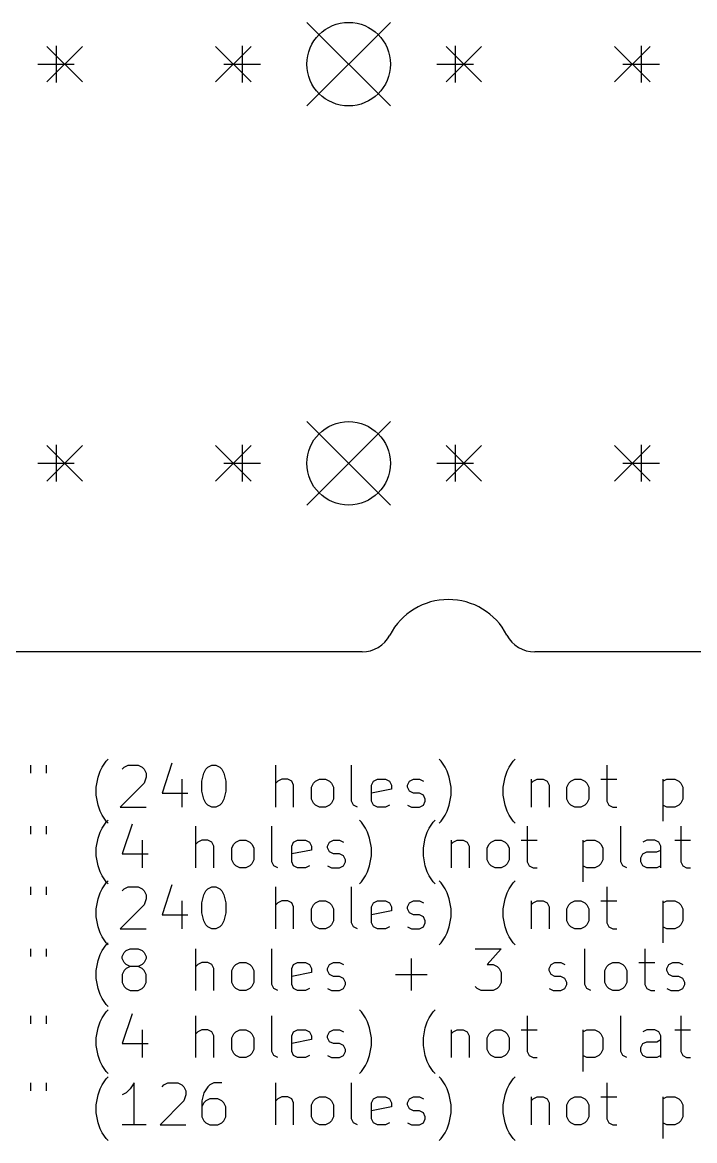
# Model space of a CAD drawing. Extents: x 8 to 296, y -173 to -55.
# Drawn here: x 41.6 to 73.7, y -172.8 to -119.5 of the extents above; entities that cross this region are included whole.
import ezdxf

# ---------------------------------------------------------------- set-up
doc = ezdxf.new("R2010")
doc.units = 0
doc.layers.add('BLACK', color=7, linetype='CONTINUOUS')

msp = doc.modelspace()

# ---------------------------------------------------------------- linework, layer by layer
at = {"layer": 'BLACK', "linetype": 'CONTINUOUS'}
for p, q in [((55.1561, -119.45), (59.1439, -123.438)), ((59.1439, -119.45), (55.1561, -123.438)), ((55.1561, -119.45), (59.1439, -123.438)), ((59.1439, -119.45), (55.1561, -123.438)), ((42.75, -120.594), (44.45, -122.294)), ((44.45, -120.594), (42.75, -122.294)), ((42.75, -120.594), (44.45, -122.294)), ((44.45, -120.594), (42.75, -122.294)), ((43.18, -120.569), (43.18, -122.319)), ((43.18, -120.569), (43.18, -122.319)), ((50.8, -120.594), (52.5, -122.294)), ((52.5, -120.594), (50.8, -122.294)), ((50.8, -120.594), (52.5, -122.294)), ((52.5, -120.594), (50.8, -122.294)), ((52.07, -120.569), (52.07, -122.319)), ((52.07, -120.569), (52.07, -122.319)), ((61.8, -120.594), (63.5, -122.294)), ((63.5, -120.594), (61.8, -122.294)), ((61.8, -120.594), (63.5, -122.294)), ((63.5, -120.594), (61.8, -122.294)), ((62.23, -120.569), (62.23, -122.319)), ((62.23, -120.569), (62.23, -122.319)), ((69.8501, -120.594), (71.5501, -122.294)), ((71.5501, -120.594), (69.8501, -122.294)), ((69.8501, -120.594), (71.5501, -122.294)), ((71.5501, -120.594), (69.8501, -122.294)), ((71.1201, -120.569), (71.1201, -122.319)), ((71.1201, -120.569), (71.1201, -122.319)), ((42.305, -121.444), (44.055, -121.444)), ((42.305, -121.444), (44.055, -121.444)), ((51.195, -121.444), (52.945, -121.444)), ((51.195, -121.444), (52.945, -121.444)), ((61.355, -121.444), (63.105, -121.444)), ((61.355, -121.444), (63.105, -121.444)), ((70.2451, -121.444), (71.9951, -121.444)), ((70.2451, -121.444), (71.9951, -121.444)), ((55.1561, -138.5), (59.1439, -142.488)), ((59.1439, -138.5), (55.1561, -142.488)), ((55.1561, -138.5), (59.1439, -142.488)), ((59.1439, -138.5), (55.1561, -142.488)), ((42.75, -139.644), (44.45, -141.344)), ((44.45, -139.644), (42.75, -141.344)), ((42.75, -139.644), (44.45, -141.344)), ((44.45, -139.644), (42.75, -141.344)), ((43.18, -139.619), (43.18, -141.369)), ((43.18, -139.619), (43.18, -141.369)), ((50.8, -139.644), (52.5, -141.344)), ((52.5, -139.644), (50.8, -141.344)), ((50.8, -139.644), (52.5, -141.344)), ((52.5, -139.644), (50.8, -141.344)), ((52.07, -139.619), (52.07, -141.369)), ((52.07, -139.619), (52.07, -141.369)), ((61.8, -139.644), (63.5, -141.344)), ((63.5, -139.644), (61.8, -141.344)), ((61.8, -139.644), (63.5, -141.344)), ((63.5, -139.644), (61.8, -141.344)), ((62.23, -139.619), (62.23, -141.369)), ((62.23, -139.619), (62.23, -141.369)), ((69.8501, -139.644), (71.5501, -141.344)), ((71.5501, -139.644), (69.8501, -141.344)), ((69.8501, -139.644), (71.5501, -141.344)), ((71.5501, -139.644), (69.8501, -141.344)), ((71.1201, -139.619), (71.1201, -141.369)), ((71.1201, -139.619), (71.1201, -141.369)), ((42.305, -140.494), (44.055, -140.494)), ((42.305, -140.494), (44.055, -140.494)), ((51.195, -140.494), (52.945, -140.494)), ((51.195, -140.494), (52.945, -140.494)), ((61.355, -140.494), (63.105, -140.494)), ((61.355, -140.494), (63.105, -140.494)), ((70.2451, -140.494), (71.9951, -140.494)), ((70.2451, -140.494), (71.9951, -140.494)), ((57.7894, -149.494), (26.1497, -149.494)), ((105, -149.5), (66.0356, -149.494)), ((45.3833, -155), (45.5738, -154.714)), ((45.5738, -154.714), (45.669, -154.619)), ((61.5738, -154.714), (61.4786, -154.619)), ((61.7643, -155), (61.5738, -154.714)), ((64.8119, -155), (65.0024, -154.714)), ((65.0024, -154.714), (65.0976, -154.619)), ((41.9548, -154.905), (41.9548, -155.286)), ((42.7167, -154.905), (42.7167, -155.286)), ((45.1929, -155.476), (45.2881, -155.19)), ((45.2881, -155.19), (45.3833, -155)), ((46.3357, -155.095), (46.431, -155)), ((46.431, -155), (46.6214, -154.905)), ((46.6214, -154.905), (47.0976, -154.905)), ((47.0976, -154.905), (47.2881, -155)), ((47.2881, -155), (47.3833, -155.095)), ((47.3833, -155.095), (47.4786, -155.286)), ((47.4786, -155.286), (47.4786, -155.476)), ((48.7167, -154.81), (48.2405, -156.238)), ((50.1452, -155.667), (50.2405, -155.286)), ((50.2405, -155.286), (50.3357, -155.095)), ((50.3357, -155.095), (50.431, -155)), ((50.431, -155), (50.6214, -154.905)), ((50.6214, -154.905), (50.8119, -154.905)), ((50.8119, -154.905), (51.0024, -155)), ((51.0024, -155), (51.0976, -155.095)), ((51.0976, -155.095), (51.1929, -155.286)), ((51.1929, -155.286), (51.2881, -155.667)), ((53.669, -156.905), (53.669, -154.905)), ((57.2881, -156.619), (57.2881, -154.905)), ((61.8595, -155.19), (61.7643, -155)), ((61.9548, -155.476), (61.8595, -155.19)), ((64.6214, -155.476), (64.7167, -155.19)), ((64.7167, -155.19), (64.8119, -155)), ((69.4786, -154.905), (69.4786, -156.619)), ((45.0976, -155.952), (45.1929, -155.476)), ((47.3833, -155.762), (46.2405, -156.905)), ((47.4786, -155.476), (47.3833, -155.762)), ((49.1929, -155.571), (49.1929, -156.905)), ((50.1452, -156.143), (50.1452, -155.667)), ((51.2881, -155.667), (51.2881, -156.143)), ((53.7643, -155.667), (53.669, -155.762)), ((53.9548, -155.571), (53.7643, -155.667)), ((54.2405, -155.571), (53.9548, -155.571)), ((54.431, -155.667), (54.2405, -155.571)), ((54.5262, -155.857), (54.431, -155.667)), ((55.3833, -155.952), (55.4786, -155.762)), ((55.4786, -155.762), (55.5738, -155.667)), ((55.5738, -155.667), (55.7643, -155.571)), ((55.7643, -155.571), (56.05, -155.571)), ((56.05, -155.571), (56.2405, -155.667)), ((56.2405, -155.667), (56.3357, -155.762)), ((56.3357, -155.762), (56.431, -155.952)), ((58.2405, -155.857), (58.3357, -155.667)), ((58.3357, -155.667), (58.5262, -155.571)), ((58.5262, -155.571), (58.9071, -155.571)), ((58.9071, -155.571), (59.0976, -155.667)), ((59.0976, -155.667), (59.1929, -155.857)), ((59.9548, -155.857), (60.05, -155.667)), ((60.05, -155.667), (60.2405, -155.571)), ((60.2405, -155.571), (60.5262, -155.571)), ((60.5262, -155.571), (60.7167, -155.667)), ((62.05, -155.952), (61.9548, -155.476)), ((64.5262, -155.952), (64.6214, -155.476)), ((65.8595, -155.571), (65.8595, -156.905)), ((65.8595, -155.762), (65.9548, -155.667)), ((65.9548, -155.667), (66.1452, -155.571)), ((66.1452, -155.571), (66.431, -155.571)), ((66.431, -155.571), (66.6214, -155.667)), ((66.6214, -155.667), (66.7167, -155.857)), ((67.5738, -155.952), (67.669, -155.762)), ((67.669, -155.762), (67.7643, -155.667)), ((67.7643, -155.667), (67.9548, -155.571)), ((67.9548, -155.571), (68.2405, -155.571)), ((68.2405, -155.571), (68.431, -155.667)), ((68.431, -155.667), (68.5262, -155.762)), ((68.5262, -155.762), (68.6214, -155.952)), ((69.1929, -155.571), (69.9548, -155.571)), ((72.1452, -155.571), (72.1452, -157.571)), ((72.1452, -155.667), (72.3357, -155.571)), ((72.3357, -155.571), (72.7167, -155.571)), ((72.7167, -155.571), (72.9071, -155.667)), ((72.9071, -155.667), (73.0024, -155.762)), ((73.0024, -155.762), (73.0976, -155.952)), ((45.0976, -156.333), (45.0976, -155.952)), ((45.1929, -156.81), (45.0976, -156.333)), ((48.2405, -156.238), (49.4786, -156.238)), ((50.2405, -156.524), (50.1452, -156.143)), ((51.2881, -156.143), (51.1929, -156.524)), ((54.5262, -156.905), (54.5262, -155.857)), ((55.3833, -156.524), (55.3833, -155.952)), ((56.431, -155.952), (56.431, -156.524)), ((58.2405, -156.619), (58.2405, -155.857)), ((59.1929, -156.048), (58.2405, -156.238)), ((59.1929, -155.857), (59.1929, -156.048)), ((59.9548, -155.952), (59.9548, -155.857)), ((60.05, -156.143), (59.9548, -155.952)), ((60.2405, -156.238), (60.05, -156.143)), ((60.5262, -156.238), (60.2405, -156.238)), ((60.7167, -156.333), (60.5262, -156.238)), ((60.8119, -156.524), (60.7167, -156.333)), ((61.9548, -156.81), (62.05, -156.333)), ((62.05, -156.333), (62.05, -155.952)), ((64.5262, -156.333), (64.5262, -155.952)), ((64.6214, -156.81), (64.5262, -156.333)), ((66.7167, -155.857), (66.7167, -156.905)), ((67.5738, -156.524), (67.5738, -155.952)), ((68.6214, -155.952), (68.6214, -156.524)), ((73.0976, -155.952), (73.0976, -156.524)), ((45.2881, -157.095), (45.1929, -156.81)), ((50.3357, -156.714), (50.2405, -156.524)), ((50.431, -156.81), (50.3357, -156.714)), ((50.6214, -156.905), (50.431, -156.81)), ((51.0024, -156.81), (50.8119, -156.905)), ((51.0976, -156.714), (51.0024, -156.81)), ((51.1929, -156.524), (51.0976, -156.714)), ((55.4786, -156.714), (55.3833, -156.524)), ((55.5738, -156.81), (55.4786, -156.714)), ((55.7643, -156.905), (55.5738, -156.81)), ((56.2405, -156.81), (56.05, -156.905)), ((56.3357, -156.714), (56.2405, -156.81)), ((56.431, -156.524), (56.3357, -156.714)), ((57.3833, -156.81), (57.2881, -156.619)), ((57.5738, -156.905), (57.3833, -156.81)), ((58.3357, -156.81), (58.2405, -156.619)), ((58.5262, -156.905), (58.3357, -156.81)), ((59.0976, -156.81), (58.9071, -156.905)), ((59.9548, -156.81), (60.1452, -156.905)), ((60.5262, -156.905), (60.7167, -156.81)), ((60.7167, -156.81), (60.8119, -156.619)), ((60.8119, -156.619), (60.8119, -156.524)), ((61.8595, -157.095), (61.9548, -156.81)), ((64.7167, -157.095), (64.6214, -156.81)), ((67.669, -156.714), (67.5738, -156.524)), ((67.7643, -156.81), (67.669, -156.714)), ((67.9548, -156.905), (67.7643, -156.81)), ((68.431, -156.81), (68.2405, -156.905)), ((68.5262, -156.714), (68.431, -156.81)), ((68.6214, -156.524), (68.5262, -156.714)), ((69.4786, -156.619), (69.5738, -156.81)), ((69.5738, -156.81), (69.7643, -156.905)), ((72.3357, -156.905), (72.1452, -156.81)), ((72.9071, -156.81), (72.7167, -156.905)), ((73.0024, -156.714), (72.9071, -156.81)), ((73.0976, -156.524), (73.0024, -156.714)), ((45.3833, -157.286), (45.2881, -157.095)), ((45.5738, -157.571), (45.3833, -157.286)), ((46.2405, -156.905), (47.4786, -156.905)), ((50.8119, -156.905), (50.6214, -156.905)), ((56.05, -156.905), (55.7643, -156.905)), ((58.9071, -156.905), (58.5262, -156.905)), ((60.1452, -156.905), (60.5262, -156.905)), ((61.5738, -157.571), (61.7643, -157.286)), ((61.7643, -157.286), (61.8595, -157.095)), ((64.8119, -157.286), (64.7167, -157.095)), ((65.0024, -157.571), (64.8119, -157.286)), ((68.2405, -156.905), (67.9548, -156.905)), ((69.7643, -156.905), (69.9548, -156.905)), ((72.7167, -156.905), (72.3357, -156.905)), ((41.9548, -157.805), (41.9548, -158.186)), ((42.7167, -157.805), (42.7167, -158.186)), ((45.2881, -158.09), (45.3833, -157.9)), ((45.3833, -157.9), (45.5738, -157.614)), ((45.5738, -157.614), (45.669, -157.519)), ((45.669, -157.667), (45.5738, -157.571)), ((46.8119, -157.71), (46.3357, -159.138)), ((49.8595, -159.805), (49.8595, -157.805)), ((53.4786, -159.519), (53.4786, -157.805)), ((57.7643, -157.614), (57.669, -157.519)), ((57.9548, -157.9), (57.7643, -157.614)), ((58.05, -158.09), (57.9548, -157.9)), ((60.9071, -158.09), (61.0024, -157.9)), ((61.0024, -157.9), (61.1929, -157.614)), ((61.1929, -157.614), (61.2881, -157.519)), ((61.4786, -157.667), (61.5738, -157.571)), ((65.0976, -157.667), (65.0024, -157.571)), ((65.669, -157.805), (65.669, -159.519)), ((70.1452, -159.519), (70.1452, -157.805)), ((73.0024, -157.805), (73.0024, -159.519)), ((45.0976, -158.852), (45.1929, -158.376)), ((45.1929, -158.376), (45.2881, -158.09)), ((47.2881, -158.471), (47.2881, -159.805)), ((50.1452, -158.471), (49.9548, -158.567)), ((50.431, -158.471), (50.1452, -158.471)), ((50.6214, -158.567), (50.431, -158.471)), ((51.7643, -158.567), (51.9548, -158.471)), ((51.9548, -158.471), (52.2405, -158.471)), ((52.2405, -158.471), (52.431, -158.567)), ((54.5262, -158.567), (54.7167, -158.471)), ((54.7167, -158.471), (55.0976, -158.471)), ((55.0976, -158.471), (55.2881, -158.567)), ((56.2405, -158.567), (56.431, -158.471)), ((56.431, -158.471), (56.7167, -158.471)), ((56.7167, -158.471), (56.9071, -158.567)), ((58.1452, -158.376), (58.05, -158.09)), ((58.2405, -158.852), (58.1452, -158.376)), ((60.7167, -158.852), (60.8119, -158.376)), ((60.8119, -158.376), (60.9071, -158.09)), ((62.05, -158.471), (62.05, -159.805)), ((62.1452, -158.567), (62.3357, -158.471)), ((62.3357, -158.471), (62.6214, -158.471)), ((62.6214, -158.471), (62.8119, -158.567)), ((63.9548, -158.567), (64.1452, -158.471)), ((64.1452, -158.471), (64.431, -158.471)), ((64.431, -158.471), (64.6214, -158.567)), ((65.3833, -158.471), (66.1452, -158.471)), ((68.3357, -158.471), (68.3357, -160.471)), ((68.3357, -158.567), (68.5262, -158.471)), ((68.5262, -158.471), (68.9071, -158.471)), ((68.9071, -158.471), (69.0976, -158.567)), ((71.3833, -158.471), (71.1929, -158.567)), ((71.7643, -158.471), (71.3833, -158.471)), ((71.9548, -158.567), (71.7643, -158.471)), ((72.7167, -158.471), (73.4786, -158.471)), ((45.0976, -159.233), (45.0976, -158.852)), ((49.9548, -158.567), (49.8595, -158.662)), ((50.7167, -158.757), (50.6214, -158.567)), ((50.7167, -159.805), (50.7167, -158.757)), ((51.5738, -158.852), (51.669, -158.662)), ((51.5738, -159.424), (51.5738, -158.852)), ((51.669, -158.662), (51.7643, -158.567)), ((52.431, -158.567), (52.5262, -158.662)), ((52.5262, -158.662), (52.6214, -158.852)), ((52.6214, -158.852), (52.6214, -159.424)), ((54.431, -158.757), (54.5262, -158.567)), ((54.431, -159.519), (54.431, -158.757)), ((55.3833, -158.948), (54.431, -159.138)), ((55.2881, -158.567), (55.3833, -158.757)), ((55.3833, -158.757), (55.3833, -158.948)), ((56.1452, -158.757), (56.2405, -158.567)), ((56.1452, -158.852), (56.1452, -158.757)), ((56.2405, -159.043), (56.1452, -158.852)), ((58.2405, -159.233), (58.2405, -158.852)), ((60.7167, -159.233), (60.7167, -158.852)), ((62.05, -158.662), (62.1452, -158.567)), ((62.8119, -158.567), (62.9071, -158.757)), ((62.9071, -158.757), (62.9071, -159.805)), ((63.7643, -158.852), (63.8595, -158.662)), ((63.7643, -159.424), (63.7643, -158.852)), ((63.8595, -158.662), (63.9548, -158.567)), ((64.6214, -158.567), (64.7167, -158.662)), ((64.7167, -158.662), (64.8119, -158.852)), ((64.8119, -158.852), (64.8119, -159.424)), ((69.0976, -158.567), (69.1929, -158.662)), ((69.1929, -158.662), (69.2881, -158.852)), ((69.2881, -158.852), (69.2881, -159.424)), ((71.8595, -159.043), (72.05, -158.948)), ((72.05, -158.757), (71.9548, -158.567)), ((72.05, -159.805), (72.05, -158.757)), ((45.1929, -159.71), (45.0976, -159.233)), ((46.3357, -159.138), (47.5738, -159.138)), ((51.669, -159.614), (51.5738, -159.424)), ((52.6214, -159.424), (52.5262, -159.614)), ((53.5738, -159.71), (53.4786, -159.519)), ((54.5262, -159.71), (54.431, -159.519)), ((56.431, -159.138), (56.2405, -159.043)), ((56.7167, -159.138), (56.431, -159.138)), ((56.9071, -159.233), (56.7167, -159.138)), ((57.0024, -159.424), (56.9071, -159.233)), ((56.9071, -159.71), (57.0024, -159.519)), ((57.0024, -159.519), (57.0024, -159.424)), ((58.1452, -159.71), (58.2405, -159.233)), ((60.8119, -159.71), (60.7167, -159.233)), ((63.8595, -159.614), (63.7643, -159.424)), ((64.8119, -159.424), (64.7167, -159.614)), ((65.669, -159.519), (65.7643, -159.71)), ((69.2881, -159.424), (69.1929, -159.614)), ((70.2405, -159.71), (70.1452, -159.519)), ((71.0976, -159.329), (71.1929, -159.138)), ((71.0976, -159.519), (71.0976, -159.329)), ((71.1929, -159.71), (71.0976, -159.519)), ((71.1929, -159.138), (71.3833, -159.043)), ((71.3833, -159.043), (71.8595, -159.043)), ((73.0024, -159.519), (73.0976, -159.71)), ((45.2881, -159.995), (45.1929, -159.71)), ((45.3833, -160.186), (45.2881, -159.995)), ((51.7643, -159.71), (51.669, -159.614)), ((51.9548, -159.805), (51.7643, -159.71)), ((52.2405, -159.805), (51.9548, -159.805)), ((52.431, -159.71), (52.2405, -159.805)), ((52.5262, -159.614), (52.431, -159.71)), ((53.7643, -159.805), (53.5738, -159.71)), ((54.7167, -159.805), (54.5262, -159.71)), ((55.0976, -159.805), (54.7167, -159.805)), ((55.2881, -159.71), (55.0976, -159.805)), ((56.1452, -159.71), (56.3357, -159.805)), ((56.3357, -159.805), (56.7167, -159.805)), ((56.7167, -159.805), (56.9071, -159.71)), ((57.9548, -160.186), (58.05, -159.995)), ((58.05, -159.995), (58.1452, -159.71)), ((60.9071, -159.995), (60.8119, -159.71)), ((61.0024, -160.186), (60.9071, -159.995)), ((63.9548, -159.71), (63.8595, -159.614)), ((64.1452, -159.805), (63.9548, -159.71)), ((64.431, -159.805), (64.1452, -159.805)), ((64.6214, -159.71), (64.431, -159.805)), ((64.7167, -159.614), (64.6214, -159.71)), ((65.7643, -159.71), (65.9548, -159.805)), ((65.9548, -159.805), (66.1452, -159.805)), ((68.5262, -159.805), (68.3357, -159.71)), ((68.9071, -159.805), (68.5262, -159.805)), ((69.0976, -159.71), (68.9071, -159.805)), ((69.1929, -159.614), (69.0976, -159.71)), ((70.431, -159.805), (70.2405, -159.71)), ((71.3833, -159.805), (71.1929, -159.71)), ((71.8595, -159.805), (71.3833, -159.805)), ((72.05, -159.71), (71.8595, -159.805)), ((73.0976, -159.71), (73.2881, -159.805)), ((73.2881, -159.805), (73.4786, -159.805)), ((45.5738, -160.471), (45.3833, -160.186)), ((45.3833, -160.802), (45.5738, -160.516)), ((45.5738, -160.516), (45.669, -160.421)), ((45.669, -160.567), (45.5738, -160.471)), ((48.7167, -160.611), (48.2405, -162.04)), ((57.669, -160.567), (57.7643, -160.471)), ((57.7643, -160.471), (57.9548, -160.186)), ((61.1929, -160.471), (61.0024, -160.186)), ((61.2881, -160.567), (61.1929, -160.471)), ((61.5738, -160.516), (61.4786, -160.421)), ((61.7643, -160.802), (61.5738, -160.516)), ((64.8119, -160.802), (65.0024, -160.516)), ((65.0024, -160.516), (65.0976, -160.421)), ((41.9548, -160.707), (41.9548, -161.088)), ((42.7167, -160.707), (42.7167, -161.088)), ((45.1929, -161.278), (45.2881, -160.992)), ((45.2881, -160.992), (45.3833, -160.802)), ((46.3357, -160.897), (46.431, -160.802)), ((46.431, -160.802), (46.6214, -160.707)), ((46.6214, -160.707), (47.0976, -160.707)), ((47.0976, -160.707), (47.2881, -160.802)), ((47.2881, -160.802), (47.3833, -160.897)), ((47.3833, -160.897), (47.4786, -161.088)), ((47.4786, -161.088), (47.4786, -161.278)), ((50.1452, -161.468), (50.2405, -161.088)), ((50.2405, -161.088), (50.3357, -160.897)), ((50.3357, -160.897), (50.431, -160.802)), ((50.431, -160.802), (50.6214, -160.707)), ((50.6214, -160.707), (50.8119, -160.707)), ((50.8119, -160.707), (51.0024, -160.802)), ((51.0024, -160.802), (51.0976, -160.897)), ((51.0976, -160.897), (51.1929, -161.088)), ((51.1929, -161.088), (51.2881, -161.468)), ((53.669, -162.707), (53.669, -160.707)), ((57.2881, -162.421), (57.2881, -160.707)), ((61.8595, -160.992), (61.7643, -160.802)), ((61.9548, -161.278), (61.8595, -160.992)), ((64.6214, -161.278), (64.7167, -160.992)), ((64.7167, -160.992), (64.8119, -160.802)), ((69.4786, -160.707), (69.4786, -162.421)), ((45.0976, -161.754), (45.1929, -161.278)), ((47.3833, -161.564), (46.2405, -162.707)), ((47.4786, -161.278), (47.3833, -161.564)), ((49.1929, -161.373), (49.1929, -162.707)), ((50.1452, -161.945), (50.1452, -161.468)), ((51.2881, -161.468), (51.2881, -161.945)), ((53.7643, -161.468), (53.669, -161.564)), ((53.9548, -161.373), (53.7643, -161.468)), ((54.2405, -161.373), (53.9548, -161.373)), ((54.431, -161.468), (54.2405, -161.373)), ((54.5262, -161.659), (54.431, -161.468)), ((54.5262, -162.707), (54.5262, -161.659)), ((55.3833, -161.754), (55.4786, -161.564)), ((55.4786, -161.564), (55.5738, -161.468)), ((55.5738, -161.468), (55.7643, -161.373)), ((55.7643, -161.373), (56.05, -161.373)), ((56.05, -161.373), (56.2405, -161.468)), ((56.2405, -161.468), (56.3357, -161.564)), ((56.3357, -161.564), (56.431, -161.754)), ((58.2405, -161.659), (58.3357, -161.468)), ((58.2405, -162.421), (58.2405, -161.659)), ((58.3357, -161.468), (58.5262, -161.373)), ((58.5262, -161.373), (58.9071, -161.373)), ((58.9071, -161.373), (59.0976, -161.468)), ((59.0976, -161.468), (59.1929, -161.659)), ((59.1929, -161.659), (59.1929, -161.849)), ((59.9548, -161.659), (60.05, -161.468)), ((59.9548, -161.754), (59.9548, -161.659)), ((60.05, -161.468), (60.2405, -161.373)), ((60.2405, -161.373), (60.5262, -161.373)), ((60.5262, -161.373), (60.7167, -161.468)), ((62.05, -161.754), (61.9548, -161.278)), ((64.5262, -161.754), (64.6214, -161.278)), ((65.8595, -161.373), (65.8595, -162.707)), ((65.8595, -161.564), (65.9548, -161.468)), ((65.9548, -161.468), (66.1452, -161.373)), ((66.1452, -161.373), (66.431, -161.373)), ((66.431, -161.373), (66.6214, -161.468)), ((66.6214, -161.468), (66.7167, -161.659)), ((66.7167, -161.659), (66.7167, -162.707)), ((67.5738, -161.754), (67.669, -161.564)), ((67.669, -161.564), (67.7643, -161.468)), ((67.7643, -161.468), (67.9548, -161.373)), ((67.9548, -161.373), (68.2405, -161.373)), ((68.2405, -161.373), (68.431, -161.468)), ((68.431, -161.468), (68.5262, -161.564)), ((68.5262, -161.564), (68.6214, -161.754)), ((69.1929, -161.373), (69.9548, -161.373)), ((72.1452, -161.373), (72.1452, -163.373)), ((72.1452, -161.468), (72.3357, -161.373)), ((72.3357, -161.373), (72.7167, -161.373)), ((72.7167, -161.373), (72.9071, -161.468)), ((72.9071, -161.468), (73.0024, -161.564)), ((73.0024, -161.564), (73.0976, -161.754)), ((45.0976, -162.135), (45.0976, -161.754)), ((45.1929, -162.611), (45.0976, -162.135)), ((48.2405, -162.04), (49.4786, -162.04)), ((50.2405, -162.326), (50.1452, -161.945)), ((51.2881, -161.945), (51.1929, -162.326)), ((55.3833, -162.326), (55.3833, -161.754)), ((56.431, -161.754), (56.431, -162.326)), ((59.1929, -161.849), (58.2405, -162.04)), ((60.05, -161.945), (59.9548, -161.754)), ((60.2405, -162.04), (60.05, -161.945)), ((60.5262, -162.04), (60.2405, -162.04)), ((60.7167, -162.135), (60.5262, -162.04)), ((60.8119, -162.326), (60.7167, -162.135)), ((61.9548, -162.611), (62.05, -162.135)), ((62.05, -162.135), (62.05, -161.754)), ((64.5262, -162.135), (64.5262, -161.754)), ((64.6214, -162.611), (64.5262, -162.135)), ((67.5738, -162.326), (67.5738, -161.754)), ((68.6214, -161.754), (68.6214, -162.326)), ((73.0976, -161.754), (73.0976, -162.326)), ((45.2881, -162.897), (45.1929, -162.611)), ((46.2405, -162.707), (47.4786, -162.707)), ((50.3357, -162.516), (50.2405, -162.326)), ((50.431, -162.611), (50.3357, -162.516)), ((50.6214, -162.707), (50.431, -162.611)), ((50.8119, -162.707), (50.6214, -162.707)), ((51.0024, -162.611), (50.8119, -162.707)), ((51.0976, -162.516), (51.0024, -162.611)), ((51.1929, -162.326), (51.0976, -162.516)), ((55.4786, -162.516), (55.3833, -162.326)), ((55.5738, -162.611), (55.4786, -162.516)), ((55.7643, -162.707), (55.5738, -162.611)), ((56.05, -162.707), (55.7643, -162.707)), ((56.2405, -162.611), (56.05, -162.707)), ((56.3357, -162.516), (56.2405, -162.611)), ((56.431, -162.326), (56.3357, -162.516)), ((57.3833, -162.611), (57.2881, -162.421)), ((57.5738, -162.707), (57.3833, -162.611)), ((58.3357, -162.611), (58.2405, -162.421)), ((58.5262, -162.707), (58.3357, -162.611)), ((58.9071, -162.707), (58.5262, -162.707)), ((59.0976, -162.611), (58.9071, -162.707)), ((59.9548, -162.611), (60.1452, -162.707)), ((60.1452, -162.707), (60.5262, -162.707)), ((60.5262, -162.707), (60.7167, -162.611)), ((60.7167, -162.611), (60.8119, -162.421)), ((60.8119, -162.421), (60.8119, -162.326)), ((61.8595, -162.897), (61.9548, -162.611)), ((64.7167, -162.897), (64.6214, -162.611)), ((67.669, -162.516), (67.5738, -162.326)), ((67.7643, -162.611), (67.669, -162.516)), ((67.9548, -162.707), (67.7643, -162.611)), ((68.2405, -162.707), (67.9548, -162.707)), ((68.431, -162.611), (68.2405, -162.707)), ((68.5262, -162.516), (68.431, -162.611)), ((68.6214, -162.326), (68.5262, -162.516)), ((69.4786, -162.421), (69.5738, -162.611)), ((69.5738, -162.611), (69.7643, -162.707)), ((69.7643, -162.707), (69.9548, -162.707)), ((72.3357, -162.707), (72.1452, -162.611)), ((72.7167, -162.707), (72.3357, -162.707)), ((72.9071, -162.611), (72.7167, -162.707)), ((73.0024, -162.516), (72.9071, -162.611)), ((73.0976, -162.326), (73.0024, -162.516)), ((45.3833, -163.088), (45.2881, -162.897)), ((45.5738, -163.373), (45.3833, -163.088)), ((61.5738, -163.373), (61.7643, -163.088)), ((61.7643, -163.088), (61.8595, -162.897)), ((64.8119, -163.088), (64.7167, -162.897)), ((65.0024, -163.373), (64.8119, -163.088)), ((41.9548, -163.657), (41.9548, -164.038)), ((42.7167, -163.657), (42.7167, -164.038)), ((45.2881, -163.942), (45.3833, -163.752)), ((45.3833, -163.752), (45.5738, -163.466)), ((45.5738, -163.466), (45.669, -163.371)), ((45.669, -163.468), (45.5738, -163.373)), ((46.431, -163.847), (46.5262, -163.752)), ((46.5262, -163.752), (46.7167, -163.657)), ((46.7167, -163.657), (47.0976, -163.657)), ((47.0976, -163.657), (47.2881, -163.752)), ((47.2881, -163.752), (47.3833, -163.847)), ((49.8595, -165.657), (49.8595, -163.657)), ((53.4786, -165.371), (53.4786, -163.657)), ((61.4786, -163.468), (61.5738, -163.373)), ((63.1929, -163.657), (64.431, -163.657)), ((64.431, -163.657), (63.7643, -164.418)), ((65.0976, -163.468), (65.0024, -163.373)), ((68.431, -165.371), (68.431, -163.657)), ((71.2881, -163.657), (71.2881, -165.371)), ((45.0976, -164.704), (45.1929, -164.228)), ((45.1929, -164.228), (45.2881, -163.942)), ((46.3357, -164.038), (46.431, -163.847)), ((46.3357, -164.133), (46.3357, -164.038)), ((46.431, -164.323), (46.3357, -164.133)), ((46.5262, -164.418), (46.431, -164.323)), ((47.3833, -164.323), (47.2881, -164.418)), ((47.3833, -163.847), (47.4786, -164.038)), ((47.4786, -164.133), (47.3833, -164.323)), ((47.4786, -164.038), (47.4786, -164.133)), ((50.1452, -164.323), (49.9548, -164.418)), ((50.431, -164.323), (50.1452, -164.323)), ((50.6214, -164.418), (50.431, -164.323)), ((51.7643, -164.418), (51.9548, -164.323)), ((51.9548, -164.323), (52.2405, -164.323)), ((52.2405, -164.323), (52.431, -164.418)), ((54.5262, -164.418), (54.7167, -164.323)), ((54.7167, -164.323), (55.0976, -164.323)), ((55.0976, -164.323), (55.2881, -164.418)), ((56.2405, -164.418), (56.431, -164.323)), ((56.431, -164.323), (56.7167, -164.323)), ((56.7167, -164.323), (56.9071, -164.418)), ((60.1452, -165.657), (60.1452, -164.133)), ((66.8119, -164.418), (67.0024, -164.323)), ((67.0024, -164.323), (67.2881, -164.323)), ((67.2881, -164.323), (67.4786, -164.418)), ((69.5738, -164.418), (69.7643, -164.323)), ((69.7643, -164.323), (70.05, -164.323)), ((70.05, -164.323), (70.2405, -164.418)), ((71.0024, -164.323), (71.7643, -164.323)), ((72.431, -164.418), (72.6214, -164.323)), ((72.6214, -164.323), (72.9071, -164.323)), ((72.9071, -164.323), (73.0976, -164.418)), ((45.0976, -165.085), (45.0976, -164.704)), ((46.431, -164.704), (46.3357, -164.895)), ((46.3357, -164.895), (46.3357, -165.276)), ((46.5262, -164.609), (46.431, -164.704)), ((46.7167, -164.514), (46.5262, -164.418)), ((46.7167, -164.514), (46.5262, -164.609)), ((47.0976, -164.514), (46.7167, -164.514)), ((47.2881, -164.418), (47.0976, -164.514)), ((47.2881, -164.609), (47.0976, -164.514)), ((47.3833, -164.704), (47.2881, -164.609)), ((47.4786, -164.895), (47.3833, -164.704)), ((47.4786, -165.276), (47.4786, -164.895)), ((49.9548, -164.418), (49.8595, -164.514)), ((50.7167, -164.609), (50.6214, -164.418)), ((50.7167, -165.657), (50.7167, -164.609)), ((51.5738, -164.704), (51.669, -164.514)), ((51.5738, -165.276), (51.5738, -164.704)), ((51.669, -164.514), (51.7643, -164.418)), ((52.431, -164.418), (52.5262, -164.514)), ((52.5262, -164.514), (52.6214, -164.704)), ((52.6214, -164.704), (52.6214, -165.276)), ((54.431, -164.609), (54.5262, -164.418)), ((54.431, -165.371), (54.431, -164.609)), ((55.3833, -164.799), (54.431, -164.99)), ((55.2881, -164.418), (55.3833, -164.609)), ((55.3833, -164.609), (55.3833, -164.799)), ((56.1452, -164.609), (56.2405, -164.418)), ((56.1452, -164.704), (56.1452, -164.609)), ((56.2405, -164.895), (56.1452, -164.704)), ((56.431, -164.99), (56.2405, -164.895)), ((59.3833, -164.895), (60.9071, -164.895)), ((63.7643, -164.418), (64.05, -164.418)), ((64.05, -164.418), (64.2405, -164.514)), ((64.2405, -164.514), (64.3357, -164.609)), ((64.3357, -164.609), (64.431, -164.799)), ((64.431, -164.799), (64.431, -165.276)), ((66.7167, -164.609), (66.8119, -164.418)), ((66.7167, -164.704), (66.7167, -164.609)), ((66.8119, -164.895), (66.7167, -164.704)), ((67.0024, -164.99), (66.8119, -164.895)), ((69.3833, -164.704), (69.4786, -164.514)), ((69.3833, -165.276), (69.3833, -164.704)), ((69.4786, -164.514), (69.5738, -164.418)), ((70.2405, -164.418), (70.3357, -164.514)), ((70.3357, -164.514), (70.431, -164.704)), ((70.431, -164.704), (70.431, -165.276)), ((72.3357, -164.609), (72.431, -164.418)), ((72.3357, -164.704), (72.3357, -164.609)), ((72.431, -164.895), (72.3357, -164.704)), ((72.6214, -164.99), (72.431, -164.895)), ((45.1929, -165.561), (45.0976, -165.085)), ((46.3357, -165.276), (46.431, -165.466)), ((47.3833, -165.466), (47.4786, -165.276)), ((51.669, -165.466), (51.5738, -165.276)), ((52.6214, -165.276), (52.5262, -165.466)), ((53.5738, -165.561), (53.4786, -165.371)), ((54.5262, -165.561), (54.431, -165.371)), ((56.7167, -164.99), (56.431, -164.99)), ((56.9071, -165.085), (56.7167, -164.99)), ((57.0024, -165.276), (56.9071, -165.085)), ((56.9071, -165.561), (57.0024, -165.371)), ((57.0024, -165.371), (57.0024, -165.276)), ((64.431, -165.276), (64.3357, -165.466)), ((67.2881, -164.99), (67.0024, -164.99)), ((67.4786, -165.085), (67.2881, -164.99)), ((67.5738, -165.276), (67.4786, -165.085)), ((67.4786, -165.561), (67.5738, -165.371)), ((67.5738, -165.371), (67.5738, -165.276)), ((68.5262, -165.561), (68.431, -165.371)), ((69.4786, -165.466), (69.3833, -165.276)), ((70.431, -165.276), (70.3357, -165.466)), ((71.2881, -165.371), (71.3833, -165.561)), ((72.9071, -164.99), (72.6214, -164.99)), ((73.0976, -165.085), (72.9071, -164.99)), ((73.1929, -165.276), (73.0976, -165.085)), ((73.0976, -165.561), (73.1929, -165.371)), ((73.1929, -165.371), (73.1929, -165.276)), ((45.2881, -165.847), (45.1929, -165.561)), ((45.3833, -166.038), (45.2881, -165.847)), ((46.431, -165.466), (46.5262, -165.561)), ((46.5262, -165.561), (46.7167, -165.657)), ((46.7167, -165.657), (47.0976, -165.657)), ((47.0976, -165.657), (47.2881, -165.561)), ((47.2881, -165.561), (47.3833, -165.466)), ((51.7643, -165.561), (51.669, -165.466)), ((51.9548, -165.657), (51.7643, -165.561)), ((52.2405, -165.657), (51.9548, -165.657)), ((52.431, -165.561), (52.2405, -165.657)), ((52.5262, -165.466), (52.431, -165.561)), ((53.7643, -165.657), (53.5738, -165.561)), ((54.7167, -165.657), (54.5262, -165.561)), ((55.0976, -165.657), (54.7167, -165.657)), ((55.2881, -165.561), (55.0976, -165.657)), ((56.1452, -165.561), (56.3357, -165.657)), ((56.3357, -165.657), (56.7167, -165.657)), ((56.7167, -165.657), (56.9071, -165.561)), ((63.2881, -165.561), (63.1929, -165.466)), ((63.4786, -165.657), (63.2881, -165.561)), ((64.05, -165.657), (63.4786, -165.657)), ((64.2405, -165.561), (64.05, -165.657)), ((64.3357, -165.466), (64.2405, -165.561)), ((66.7167, -165.561), (66.9071, -165.657)), ((66.9071, -165.657), (67.2881, -165.657)), ((67.2881, -165.657), (67.4786, -165.561)), ((68.7167, -165.657), (68.5262, -165.561)), ((69.5738, -165.561), (69.4786, -165.466)), ((69.7643, -165.657), (69.5738, -165.561)), ((70.05, -165.657), (69.7643, -165.657)), ((70.2405, -165.561), (70.05, -165.657)), ((70.3357, -165.466), (70.2405, -165.561)), ((71.3833, -165.561), (71.5738, -165.657)), ((71.5738, -165.657), (71.7643, -165.657)), ((72.3357, -165.561), (72.5262, -165.657)), ((72.5262, -165.657), (72.9071, -165.657)), ((72.9071, -165.657), (73.0976, -165.561)), ((45.5738, -166.323), (45.3833, -166.038)), ((45.669, -166.418), (45.5738, -166.323)), ((41.9548, -166.857), (41.9548, -167.238)), ((42.7167, -166.857), (42.7167, -167.238)), ((45.2881, -167.142), (45.3833, -166.952)), ((45.3833, -166.952), (45.5738, -166.666)), ((45.5738, -166.666), (45.669, -166.571)), ((46.8119, -166.761), (46.3357, -168.19)), ((49.8595, -168.857), (49.8595, -166.857)), ((53.4786, -168.571), (53.4786, -166.857)), ((57.7643, -166.666), (57.669, -166.571)), ((57.9548, -166.952), (57.7643, -166.666)), ((58.05, -167.142), (57.9548, -166.952)), ((60.9071, -167.142), (61.0024, -166.952)), ((61.0024, -166.952), (61.1929, -166.666)), ((61.1929, -166.666), (61.2881, -166.571)), ((65.669, -166.857), (65.669, -168.571)), ((70.1452, -168.571), (70.1452, -166.857)), ((73.0024, -166.857), (73.0024, -168.571)), ((45.0976, -167.904), (45.1929, -167.428)), ((45.1929, -167.428), (45.2881, -167.142)), ((47.2881, -167.523), (47.2881, -168.857)), ((50.1452, -167.523), (49.9548, -167.618)), ((50.431, -167.523), (50.1452, -167.523)), ((50.6214, -167.618), (50.431, -167.523)), ((51.7643, -167.618), (51.9548, -167.523)), ((51.9548, -167.523), (52.2405, -167.523)), ((52.2405, -167.523), (52.431, -167.618)), ((54.5262, -167.618), (54.7167, -167.523)), ((54.7167, -167.523), (55.0976, -167.523)), ((55.0976, -167.523), (55.2881, -167.618)), ((56.2405, -167.618), (56.431, -167.523)), ((56.431, -167.523), (56.7167, -167.523)), ((56.7167, -167.523), (56.9071, -167.618)), ((58.1452, -167.428), (58.05, -167.142)), ((58.2405, -167.904), (58.1452, -167.428)), ((60.7167, -167.904), (60.8119, -167.428)), ((60.8119, -167.428), (60.9071, -167.142)), ((62.05, -167.523), (62.05, -168.857)), ((62.1452, -167.618), (62.3357, -167.523)), ((62.3357, -167.523), (62.6214, -167.523)), ((62.6214, -167.523), (62.8119, -167.618)), ((63.9548, -167.618), (64.1452, -167.523)), ((64.1452, -167.523), (64.431, -167.523)), ((64.431, -167.523), (64.6214, -167.618)), ((65.3833, -167.523), (66.1452, -167.523)), ((68.3357, -167.523), (68.3357, -169.523)), ((68.3357, -167.618), (68.5262, -167.523)), ((68.5262, -167.523), (68.9071, -167.523)), ((68.9071, -167.523), (69.0976, -167.618)), ((71.3833, -167.523), (71.1929, -167.618)), ((71.7643, -167.523), (71.3833, -167.523)), ((71.9548, -167.618), (71.7643, -167.523)), ((72.7167, -167.523), (73.4786, -167.523)), ((45.0976, -168.285), (45.0976, -167.904)), ((49.9548, -167.618), (49.8595, -167.714)), ((50.7167, -167.809), (50.6214, -167.618)), ((50.7167, -168.857), (50.7167, -167.809)), ((51.5738, -167.904), (51.669, -167.714)), ((51.5738, -168.476), (51.5738, -167.904)), ((51.669, -167.714), (51.7643, -167.618)), ((52.431, -167.618), (52.5262, -167.714)), ((52.5262, -167.714), (52.6214, -167.904)), ((52.6214, -167.904), (52.6214, -168.476)), ((54.431, -167.809), (54.5262, -167.618)), ((54.431, -168.571), (54.431, -167.809)), ((55.3833, -167.999), (54.431, -168.19)), ((55.2881, -167.618), (55.3833, -167.809)), ((55.3833, -167.809), (55.3833, -167.999)), ((56.1452, -167.809), (56.2405, -167.618)), ((56.1452, -167.904), (56.1452, -167.809)), ((56.2405, -168.095), (56.1452, -167.904)), ((56.431, -168.19), (56.2405, -168.095)), ((58.2405, -168.285), (58.2405, -167.904)), ((60.7167, -168.285), (60.7167, -167.904)), ((62.05, -167.714), (62.1452, -167.618)), ((62.8119, -167.618), (62.9071, -167.809)), ((62.9071, -167.809), (62.9071, -168.857)), ((63.7643, -167.904), (63.8595, -167.714)), ((63.7643, -168.476), (63.7643, -167.904)), ((63.8595, -167.714), (63.9548, -167.618)), ((64.6214, -167.618), (64.7167, -167.714)), ((64.7167, -167.714), (64.8119, -167.904)), ((64.8119, -167.904), (64.8119, -168.476)), ((69.0976, -167.618), (69.1929, -167.714)), ((69.1929, -167.714), (69.2881, -167.904)), ((69.2881, -167.904), (69.2881, -168.476)), ((71.1929, -168.19), (71.3833, -168.095)), ((71.3833, -168.095), (71.8595, -168.095)), ((71.8595, -168.095), (72.05, -167.999)), ((72.05, -167.809), (71.9548, -167.618)), ((72.05, -168.857), (72.05, -167.809)), ((45.1929, -168.761), (45.0976, -168.285)), ((46.3357, -168.19), (47.5738, -168.19)), ((51.669, -168.666), (51.5738, -168.476)), ((52.6214, -168.476), (52.5262, -168.666)), ((53.5738, -168.761), (53.4786, -168.571)), ((54.5262, -168.761), (54.431, -168.571)), ((56.7167, -168.19), (56.431, -168.19)), ((56.9071, -168.285), (56.7167, -168.19)), ((57.0024, -168.476), (56.9071, -168.285)), ((56.9071, -168.761), (57.0024, -168.571)), ((57.0024, -168.571), (57.0024, -168.476)), ((58.1452, -168.761), (58.2405, -168.285)), ((60.8119, -168.761), (60.7167, -168.285)), ((63.8595, -168.666), (63.7643, -168.476)), ((64.8119, -168.476), (64.7167, -168.666)), ((65.669, -168.571), (65.7643, -168.761)), ((69.2881, -168.476), (69.1929, -168.666)), ((70.2405, -168.761), (70.1452, -168.571)), ((71.0976, -168.38), (71.1929, -168.19)), ((71.0976, -168.571), (71.0976, -168.38)), ((71.1929, -168.761), (71.0976, -168.571)), ((73.0024, -168.571), (73.0976, -168.761)), ((45.2881, -169.047), (45.1929, -168.761)), ((45.3833, -169.238), (45.2881, -169.047)), ((51.7643, -168.761), (51.669, -168.666)), ((51.9548, -168.857), (51.7643, -168.761)), ((52.2405, -168.857), (51.9548, -168.857)), ((52.431, -168.761), (52.2405, -168.857)), ((52.5262, -168.666), (52.431, -168.761)), ((53.7643, -168.857), (53.5738, -168.761)), ((54.7167, -168.857), (54.5262, -168.761)), ((55.0976, -168.857), (54.7167, -168.857)), ((55.2881, -168.761), (55.0976, -168.857)), ((56.1452, -168.761), (56.3357, -168.857)), ((56.3357, -168.857), (56.7167, -168.857)), ((56.7167, -168.857), (56.9071, -168.761)), ((57.9548, -169.238), (58.05, -169.047)), ((58.05, -169.047), (58.1452, -168.761)), ((60.9071, -169.047), (60.8119, -168.761)), ((61.0024, -169.238), (60.9071, -169.047)), ((63.9548, -168.761), (63.8595, -168.666)), ((64.1452, -168.857), (63.9548, -168.761)), ((64.431, -168.857), (64.1452, -168.857)), ((64.6214, -168.761), (64.431, -168.857)), ((64.7167, -168.666), (64.6214, -168.761)), ((65.7643, -168.761), (65.9548, -168.857)), ((65.9548, -168.857), (66.1452, -168.857)), ((68.5262, -168.857), (68.3357, -168.761)), ((68.9071, -168.857), (68.5262, -168.857)), ((69.0976, -168.761), (68.9071, -168.857)), ((69.1929, -168.666), (69.0976, -168.761)), ((70.431, -168.857), (70.2405, -168.761)), ((71.3833, -168.857), (71.1929, -168.761)), ((71.8595, -168.857), (71.3833, -168.857)), ((72.05, -168.761), (71.8595, -168.857)), ((73.0976, -168.761), (73.2881, -168.857)), ((73.2881, -168.857), (73.4786, -168.857)), ((45.5738, -169.523), (45.3833, -169.238)), ((45.669, -169.618), (45.5738, -169.523)), ((57.669, -169.618), (57.7643, -169.523)), ((57.7643, -169.523), (57.9548, -169.238)), ((61.1929, -169.523), (61.0024, -169.238)), ((61.2881, -169.618), (61.1929, -169.523)), ((41.9548, -170.057), (41.9548, -170.438)), ((42.7167, -170.057), (42.7167, -170.438)), ((45.2881, -170.342), (45.3833, -170.152)), ((45.3833, -170.152), (45.5738, -169.866)), ((45.5738, -169.866), (45.669, -169.771)), ((46.9071, -170.057), (46.7167, -170.342)), ((46.9071, -172.057), (46.9071, -170.057)), ((48.2405, -170.247), (48.3357, -170.152)), ((48.3357, -170.152), (48.5262, -170.057)), ((48.5262, -170.057), (49.0024, -170.057)), ((49.0024, -170.057), (49.1929, -170.152)), ((49.1929, -170.152), (49.2881, -170.247)), ((50.5262, -170.152), (50.431, -170.247)), ((50.7167, -170.057), (50.5262, -170.152)), ((51.0976, -170.057), (50.7167, -170.057)), ((53.669, -172.057), (53.669, -170.057)), ((57.2881, -171.771), (57.2881, -170.057)), ((61.5738, -169.866), (61.4786, -169.771)), ((61.7643, -170.152), (61.5738, -169.866)), ((61.8595, -170.342), (61.7643, -170.152)), ((64.7167, -170.342), (64.8119, -170.152)), ((64.8119, -170.152), (65.0024, -169.866)), ((65.0024, -169.866), (65.0976, -169.771)), ((69.4786, -170.057), (69.4786, -171.771)), ((45.0976, -171.104), (45.1929, -170.628)), ((45.1929, -170.628), (45.2881, -170.342)), ((46.5262, -170.533), (46.3357, -170.628)), ((46.7167, -170.342), (46.5262, -170.533)), ((49.2881, -170.247), (49.3833, -170.438)), ((49.3833, -170.628), (49.2881, -170.914)), ((49.3833, -170.438), (49.3833, -170.628)), ((50.2405, -170.533), (50.1452, -170.914)), ((50.431, -170.247), (50.2405, -170.533)), ((53.9548, -170.723), (53.7643, -170.818)), ((54.2405, -170.723), (53.9548, -170.723)), ((54.431, -170.818), (54.2405, -170.723)), ((55.5738, -170.818), (55.7643, -170.723)), ((55.7643, -170.723), (56.05, -170.723)), ((56.05, -170.723), (56.2405, -170.818)), ((58.3357, -170.818), (58.5262, -170.723)), ((58.5262, -170.723), (58.9071, -170.723)), ((58.9071, -170.723), (59.0976, -170.818)), ((60.05, -170.818), (60.2405, -170.723)), ((60.2405, -170.723), (60.5262, -170.723)), ((60.5262, -170.723), (60.7167, -170.818)), ((61.9548, -170.628), (61.8595, -170.342)), ((62.05, -171.104), (61.9548, -170.628)), ((64.5262, -171.104), (64.6214, -170.628)), ((64.6214, -170.628), (64.7167, -170.342)), ((65.8595, -170.723), (65.8595, -172.057)), ((65.9548, -170.818), (66.1452, -170.723)), ((66.1452, -170.723), (66.431, -170.723)), ((66.431, -170.723), (66.6214, -170.818)), ((67.7643, -170.818), (67.9548, -170.723)), ((67.9548, -170.723), (68.2405, -170.723)), ((68.2405, -170.723), (68.431, -170.818)), ((69.1929, -170.723), (69.9548, -170.723)), ((72.1452, -170.723), (72.1452, -172.723)), ((72.1452, -170.818), (72.3357, -170.723)), ((72.3357, -170.723), (72.7167, -170.723)), ((72.7167, -170.723), (72.9071, -170.818)), ((45.0976, -171.485), (45.0976, -171.104)), ((49.2881, -170.914), (48.1452, -172.057)), ((50.1452, -170.914), (50.1452, -171.676)), ((50.2405, -171.009), (50.1452, -171.199)), ((50.3357, -170.914), (50.2405, -171.009)), ((50.5262, -170.818), (50.3357, -170.914)), ((50.9071, -170.818), (50.5262, -170.818)), ((51.0976, -170.914), (50.9071, -170.818)), ((51.1929, -171.009), (51.0976, -170.914)), ((51.2881, -171.199), (51.1929, -171.009)), ((51.2881, -171.676), (51.2881, -171.199)), ((53.7643, -170.818), (53.669, -170.914)), ((54.5262, -171.009), (54.431, -170.818)), ((54.5262, -172.057), (54.5262, -171.009)), ((55.3833, -171.104), (55.4786, -170.914)), ((55.3833, -171.676), (55.3833, -171.104)), ((55.4786, -170.914), (55.5738, -170.818)), ((56.2405, -170.818), (56.3357, -170.914)), ((56.3357, -170.914), (56.431, -171.104)), ((56.431, -171.104), (56.431, -171.676)), ((58.2405, -171.009), (58.3357, -170.818)), ((58.2405, -171.771), (58.2405, -171.009)), ((59.1929, -171.199), (58.2405, -171.39)), ((59.0976, -170.818), (59.1929, -171.009)), ((59.1929, -171.009), (59.1929, -171.199)), ((59.9548, -171.009), (60.05, -170.818)), ((59.9548, -171.104), (59.9548, -171.009)), ((60.05, -171.295), (59.9548, -171.104)), ((60.2405, -171.39), (60.05, -171.295)), ((62.05, -171.485), (62.05, -171.104)), ((64.5262, -171.485), (64.5262, -171.104)), ((65.8595, -170.914), (65.9548, -170.818)), ((66.6214, -170.818), (66.7167, -171.009)), ((66.7167, -171.009), (66.7167, -172.057)), ((67.5738, -171.104), (67.669, -170.914)), ((67.5738, -171.676), (67.5738, -171.104)), ((67.669, -170.914), (67.7643, -170.818)), ((68.431, -170.818), (68.5262, -170.914)), ((68.5262, -170.914), (68.6214, -171.104)), ((68.6214, -171.104), (68.6214, -171.676)), ((72.9071, -170.818), (73.0024, -170.914)), ((73.0024, -170.914), (73.0976, -171.104)), ((73.0976, -171.104), (73.0976, -171.676)), ((45.1929, -171.961), (45.0976, -171.485)), ((50.1452, -171.676), (50.2405, -171.866)), ((51.1929, -171.866), (51.2881, -171.676)), ((55.4786, -171.866), (55.3833, -171.676)), ((56.431, -171.676), (56.3357, -171.866)), ((57.3833, -171.961), (57.2881, -171.771)), ((58.3357, -171.961), (58.2405, -171.771)), ((60.5262, -171.39), (60.2405, -171.39)), ((60.7167, -171.485), (60.5262, -171.39)), ((60.8119, -171.676), (60.7167, -171.485)), ((60.7167, -171.961), (60.8119, -171.771)), ((60.8119, -171.771), (60.8119, -171.676)), ((61.9548, -171.961), (62.05, -171.485)), ((64.6214, -171.961), (64.5262, -171.485)), ((67.669, -171.866), (67.5738, -171.676)), ((68.6214, -171.676), (68.5262, -171.866)), ((69.4786, -171.771), (69.5738, -171.961)), ((73.0976, -171.676), (73.0024, -171.866)), ((45.2881, -172.247), (45.1929, -171.961)), ((45.3833, -172.438), (45.2881, -172.247)), ((47.4786, -172.057), (46.3357, -172.057)), ((48.1452, -172.057), (49.3833, -172.057)), ((50.2405, -171.866), (50.3357, -171.961)), ((50.3357, -171.961), (50.5262, -172.057)), ((50.5262, -172.057), (50.9071, -172.057)), ((50.9071, -172.057), (51.0976, -171.961)), ((51.0976, -171.961), (51.1929, -171.866)), ((55.5738, -171.961), (55.4786, -171.866)), ((55.7643, -172.057), (55.5738, -171.961)), ((56.05, -172.057), (55.7643, -172.057)), ((56.2405, -171.961), (56.05, -172.057)), ((56.3357, -171.866), (56.2405, -171.961)), ((57.5738, -172.057), (57.3833, -171.961)), ((58.5262, -172.057), (58.3357, -171.961)), ((58.9071, -172.057), (58.5262, -172.057)), ((59.0976, -171.961), (58.9071, -172.057)), ((59.9548, -171.961), (60.1452, -172.057)), ((60.1452, -172.057), (60.5262, -172.057)), ((60.5262, -172.057), (60.7167, -171.961)), ((61.7643, -172.438), (61.8595, -172.247)), ((61.8595, -172.247), (61.9548, -171.961)), ((64.7167, -172.247), (64.6214, -171.961)), ((64.8119, -172.438), (64.7167, -172.247)), ((67.7643, -171.961), (67.669, -171.866)), ((67.9548, -172.057), (67.7643, -171.961)), ((68.2405, -172.057), (67.9548, -172.057)), ((68.431, -171.961), (68.2405, -172.057)), ((68.5262, -171.866), (68.431, -171.961)), ((69.5738, -171.961), (69.7643, -172.057)), ((69.7643, -172.057), (69.9548, -172.057)), ((72.3357, -172.057), (72.1452, -171.961)), ((72.7167, -172.057), (72.3357, -172.057)), ((72.9071, -171.961), (72.7167, -172.057)), ((73.0024, -171.866), (72.9071, -171.961)), ((45.5738, -172.723), (45.3833, -172.438)), ((45.669, -172.818), (45.5738, -172.723)), ((61.4786, -172.818), (61.5738, -172.723)), ((61.5738, -172.723), (61.7643, -172.438)), ((65.0024, -172.723), (64.8119, -172.438)), ((65.0976, -172.818), (65.0024, -172.723))]:
    msp.add_line(p, q, dxfattribs=at)
at = {"layer": 'BLACK'}
for centre in [(57.15, -121.444), (57.15, -121.444), (57.15, -140.494), (57.15, -140.494)]:
    msp.add_circle(centre, 1.9939, dxfattribs=at)
for centre, radius, start, end in [((61.9125, -150.144), 3.15, 27.5398, 152.46), ((57.7894, -147.994), 1.5, -90.0002, -27.5416), ((66.0356, -147.994), 1.5001, -152.458, -89.9998)]:
    msp.add_arc(centre, radius, start, end, dxfattribs=at)

doc.saveas('drawing.dxf')
